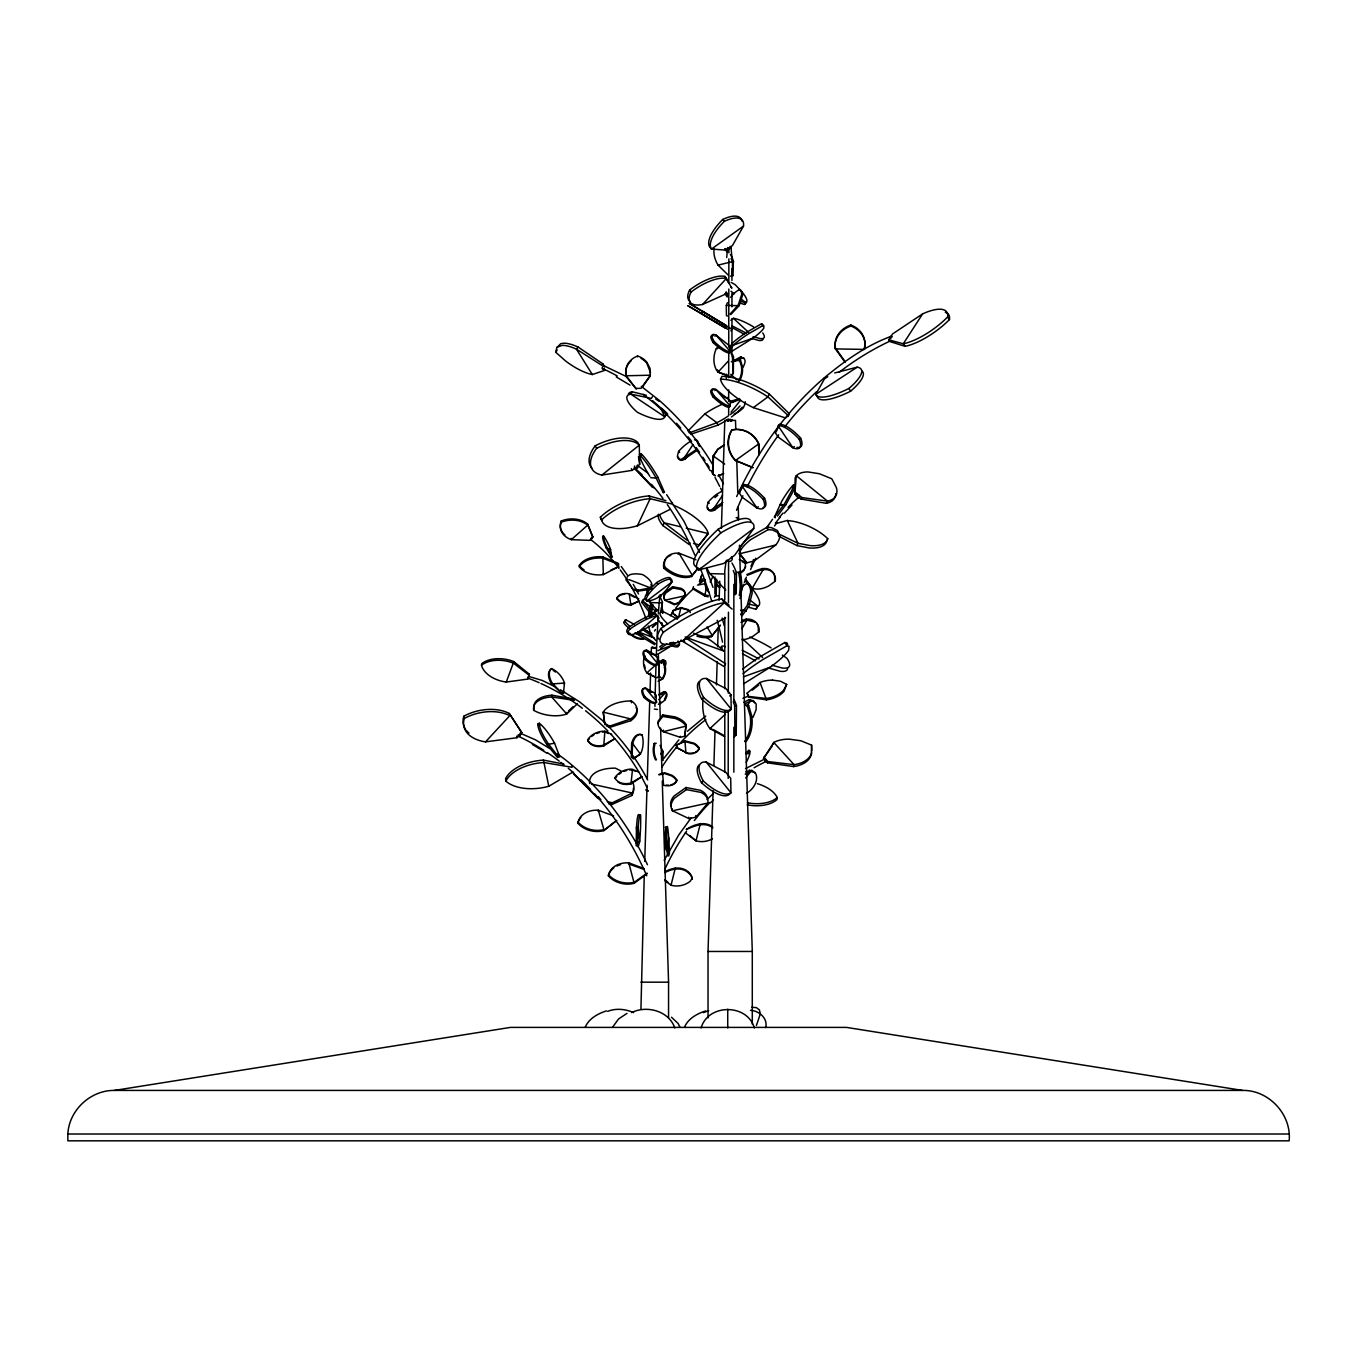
<?xml version="1.0" encoding="UTF-8"?>
<svg xmlns="http://www.w3.org/2000/svg" width="1357" height="1357" viewBox="0 0 1357 1357"><rect width="100%" height="100%" fill="white"/><g stroke="black" fill="none" stroke-linecap="round" stroke-linejoin="round"><path stroke-width="1.5" d="M728.183 778.392L728.285 711.017M728.658 401.35L728.675 389.9M728.692 377.721L728.726 353.108M728.726 347.239L728.811 289.041M728.879 252.877L728.879 248.874L727.64 247.534M728.302 693.122L728.455 612.194M728.472 602.576L728.573 561.306L727.267 560.611M728.828 281.747L728.862 258.882M714.969 576.962L714.918 593.891L716.174 593.925L716.615 579.117M656.89 677.889L659.197 675.82L659.298 662.504A15.3 11.653 -87.6 0 0 658.23 659.892M730.473 376.534L733.323 373.463L733.475 356.908A19.575 14.045 -76.1 0 0 730.388 351.344M733.764 737.343L736.223 735.07L736.478 705.708A33.738 24.85 -87.7 0 0 734.222 699.958M665.88 827.176L665.269 833.775A18.472 1.628 88.1 0 0 665.982 847.243L667.932 855.894L668.153 853.485M669.12 853.468C670.324 859.218 667.22 807.958 666.677 833.741A18.472 1.628 88.1 0 0 667.39 847.226L668.899 855.877M731.101 258.509A19.575 11.908 58.4 0 1 732.407 261.986L732.593 275.963L733.475 261.341A19.575 11.908 58.4 0 0 730.388 254.488M731.983 563.036A33.738 17.471 52.2 0 1 736.478 572.841L736.223 593.721L734.951 594.705L734.663 574.248A33.738 17.471 52.2 0 0 733.238 570.551M797.662 496.306L794.88 494.033L795.151 477.885L796.305 475.713A34.349 17.064 29.7 0 1 808.043 471.948L819.458 473.763L831.773 478.784L836.37 487.536A34.349 17.064 29.7 0 1 827.482 501.14M654.939 706.42L655.007 702.79M618.605 567.582L618.487 563.443L602.796 556.896A21.254 13.757 -0.1 0 0 579.32 565.462L579.32 566.751A21.254 13.757 -0.1 0 0 603.339 574.588L618.605 566.683L610.972 569.991M631.616 743.585L631.276 756.901L633.532 758.987L640.385 754.017A15.3 8.142 -88.1 0 0 642.031 734.765L640.996 734.731A15.3 8.142 -88.1 0 0 631.616 743.585L632.65 743.619A15.3 8.142 -88.1 0 1 642.031 734.765M660.774 612.126L662.42 602.237A15.3 8.312 51.3 0 0 660.096 597.165L658.823 596.147M603.882 368.714L604.9 370.308L592.331 374.549A34.349 12.196 36.3 0 1 565.564 360.962L555.675 352.192L556.947 347.188L562.375 345.373A34.349 12.196 36.3 0 1 576.437 349.139L601.745 365.287L602.813 363.795L577.98 346.985A34.349 12.196 36.3 0 0 563.935 343.202L560.729 343.677L557.303 347.155M640.928 1009.387L644.236 876.3M644.711 861.491L647.085 785.245M647.289 778.901L649.749 700.551M650.02 692.087L650.614 673.021M651.207 653.972L651.411 647.611L656.025 647.611L654.871 647.815M713.222 335.637A19.575 4.682 44.1 0 0 713.324 342.778A19.575 4.682 44.1 0 0 729.371 352.837L730.27 346.391L716.055 335.111L715.003 336.214M708.032 1017.886L708.032 951.461L713.103 790.656M713.901 765.28L714.986 731.423M716.445 684.878L717.191 661.605M717.649 646.797L718.192 629.869M719.125 600.235L719.719 581.203M721.398 528.297L724.808 420.399L735.494 420.399L735.765 428.863M715.071 475.713L712.544 473.881L713.171 455.918L717.632 449.303L724.146 444.926M794.88 494.033L796.305 475.713L827.482 501.123L826.311 503.294L801.054 499.054L799.069 497.459M715.309 475.73L712.781 473.898L713.511 455.952L717.972 449.337L724.485 444.96M746.231 762.43A18.133 4.105 -58.1 0 0 750.031 752.541L748.928 750.285L748.86 751.778A18.133 4.105 -58.1 0 1 748.419 753.746M631.989 756.935L632.65 743.619L640.385 754.017L634.448 757.715M662.42 602.237L661.385 612.143M563.443 693.19L564.495 683.046A15.3 8.753 50.3 0 0 551.57 668.628L550.789 669.272A15.3 8.753 50.3 0 0 551.604 683.979L561.696 693.223M649.664 611.345L649.884 607.444A12.332 1.221 -80.3 0 1 650.8 603.95M662.131 612.804L662.233 610.938A12.518 6.819 -52.2 0 0 661.351 607.987M662.793 613.364L662.894 611.481A12.518 6.819 -52.2 0 0 662.012 608.53M662.64 716.428L662.725 714.918L675.226 716.937A22.374 12.128 4.8 0 1 686.133 724.604L684.793 736.223L680.298 737.326L663.319 731.677A22.374 12.128 4.8 0 1 658.077 722.619L662.64 716.428L675.124 718.447A22.374 12.128 4.8 0 1 686.031 726.114L663.319 731.677L663.42 730.168M680.298 737.326L680.366 736.291M684.793 736.223L684.861 735.29M650.224 376.076L650.291 375.21L626.255 375.77L636.314 389.018L626.188 376.652L625.747 372.378A20.728 17.76 3.2 0 1 634.126 357.654L637.553 355.958A19.88 17.03 3.2 0 1 646.797 362.183L650.037 368.409L650.224 376.076L642.217 387.305M637.485 356.823L637.553 355.958M786.687 684.386L784.041 691.273A21.644 13.926 -9.9 0 1 766.468 699.839L748.606 697.176L747.554 694.648L748.385 696.378L766.213 698.465A21.644 13.926 -9.9 0 0 783.786 689.916L786.687 684.386L780.428 681.231L772.489 680.094M666.999 841.849L666.27 849.957L667.678 849.923L668.78 837.761M726.69 257.525L727.454 249.535M765.704 1027.571C768.079 1018.378 759.089 1010.711 750.489 1010.303M684.861 735.189L686.133 724.604M67.85 1134.011C69.02 1110.179 90.698 1089.993 114.548 1090.417L1242.452 1090.417C1268.812 1089.79 1291.779 1114.606 1289.15 1140.83L67.85 1140.83L67.85 1134.011L1289.15 1134.011M745.349 567.667L745.485 562.12L739.192 559.576M693.495 586.682L693.037 588.972L704.792 596.028A17.556 9.821 9.1 0 0 708.15 596.809M704.792 596.028L706.471 587.14M726.148 560.729L724.791 570.602L724.791 599.947M757.342 783.668A30.872 17.268 9.1 0 1 777.239 797.509L776.967 799.561A30.125 16.844 9.1 0 1 753.101 805.651L747.181 804.938M730.151 246.346L730.948 247.89L728.879 248.874M648.392 616.18L649.884 607.444L650.851 607.614L650.308 617.367A12.332 1.221 -80.3 0 0 652.904 604.679M533.657 710.322L533.963 708.591A26.377 14.486 9.9 0 1 551.96 695.208L574.588 699.16L574.384 700.365L551.654 696.938A26.377 14.486 9.9 0 0 533.657 710.322A26.377 14.486 9.9 0 0 566.734 714.019L577.37 703.74M551.96 695.208L551.654 696.938L566.734 714.019L567.039 712.289M481.498 665.218L481.786 663.607A26.377 16.759 10.2 0 1 513.828 661.605L529.383 674.242L529.196 675.345L513.54 663.2A26.377 16.759 10.2 0 0 481.498 665.218A26.377 16.759 10.2 0 0 506.28 682.045L527.754 679.077L529.383 674.242M513.828 661.605L506.28 682.045M527.754 679.077L528.144 677.262M603.695 830.654L616.604 820.493L603.695 830.654A21.254 16.165 10.6 0 1 577.895 823.241L578.099 822.155A21.254 16.165 10.6 0 1 598.301 810.197L613.585 815.93M598.098 811.282L598.301 810.197L603.899 829.568A21.254 16.165 10.6 0 1 578.099 822.155M646.933 873.874L634.177 883.288A21.254 16.165 10.6 0 1 608.377 875.876L608.581 874.79A21.254 16.165 10.6 0 1 628.766 862.848L644.066 868.582M628.562 863.934L628.766 862.848L634.177 883.288M649.121 616.299L650.851 607.614A12.332 1.221 -80.3 0 1 651.767 604.102M745.485 562.12L745.264 563.223L742.228 561.764M763.533 758.461L773.761 742.432A30.058 19.032 13.1 0 1 789.011 739.141L800.715 740.718L811.588 745.112L811.316 754.679A30.058 19.032 13.1 0 1 793.675 766.569L767.57 762.855L763.533 758.461L772.286 745.909M767.57 762.855L767.841 761.548L763.821 757.138M773.371 744.331L773.761 742.432L794.066 764.67L793.675 766.569M811.588 745.112L811.825 750.913M608.564 803.768L611.956 804.514L612.329 802.801L632.345 793.031A36.639 18.472 12.5 0 0 632.532 782.175M611.956 804.514L631.785 795.507L632.345 793.031L591.703 784.075M654.074 743.534L653.26 748.233A13.282 7.056 87.8 0 0 655.584 759.869L656.449 759.852L655.533 757.901A13.299 7.073 87.8 0 1 654.125 748.216L654.939 743.517L654.074 743.534L656.245 743.246M739.972 598.556L740.769 595.469A21.101 7.345 88 0 0 741.465 580.067L740.26 572.62L738.87 572.179M680.993 607.597L678.466 617.672L672.292 612.974L672.733 610.718L680.993 607.597L688.101 609.598A10.602 8.125 -10.4 0 1 689.339 610.752M638.129 846.989L639.605 841.815A21.254 1.866 -88.4 0 0 640.606 815.082A21.254 1.866 -88.4 0 0 638.163 827.363L637.349 845.852L636.179 845.835L636.467 827.312A21.254 1.866 -88.4 0 1 638.91 815.031M616.977 598.03A12.332 8.413 17.6 0 0 631.124 604.357L639.164 600.981L630.903 605.052A12.332 8.413 17.6 0 1 616.757 598.708L616.977 598.03A12.332 8.413 17.6 0 1 629.546 593.891L638.842 598.912M629.326 594.57L630.903 605.052M651.428 633.617L644.134 629.122M651.733 635.687L651.564 633.142M689.797 441.754L687.066 443.569A20.881 7.039 -47.9 0 0 678.585 451.423L677.414 456.054A19.778 6.666 -47.9 0 0 681.604 459.158L696.48 449.506L697.244 450.236L682.724 460.21A19.778 6.666 -47.9 0 1 679.586 459.819M721.907 491.166L716.649 494.27A20.881 7.039 -47.9 0 0 708.167 502.124L707.014 506.755A19.778 6.666 -47.9 0 0 711.204 509.859L722.891 502.446M676.278 745.163L684.912 740.837L694.309 743.314A13.163 9.686 21.3 0 1 699.33 748.267L698.143 750.506A12.467 9.177 21.3 0 1 688.406 753.797L676.532 747.52L676.278 745.163L684.674 741.499L694.072 743.975A13.163 9.686 21.3 0 1 699.092 748.928M662.538 772.778L663.607 785.296L666.033 785.737A12.467 9.177 21.3 0 0 675.769 782.446L676.956 780.207A13.163 9.686 21.3 0 0 671.919 775.271L664.913 772.845L659.146 774.321M676.532 747.52L684.64 751.744M684.912 740.837L685.98 753.339L688.644 753.135A12.467 9.177 21.3 0 0 693.257 752.898M647.951 589.667L637.926 591.177L633.227 589.379L626.323 580.253L626.866 578.794M637.926 591.177L638.282 590.176L650.495 587.903A21.254 8.6 20.3 0 0 642.743 574.622A21.254 8.6 20.3 0 0 627.188 577.132M699.398 581.542L701.84 574.893L699.873 581.848M758.224 506.704L756.884 507.959L742.126 497.205L739.175 492.812L743.331 484.585A24.29 8.227 47.3 0 1 764.568 498.24A24.29 8.227 47.3 0 1 763.024 507.62M794.269 446.555L792.929 447.793L778.189 437.039L775.237 432.662L779.393 424.436A24.29 8.227 47.3 0 1 800.63 438.09A24.29 8.227 47.3 0 1 796.915 447.352M767.875 527.161L768.537 525.549M778.986 536.32L797 545.599L797.95 543.258L787.281 520.477L776.034 523.514M775.373 517.763L774.423 517.153L781.802 501.123A20.728 3.121 -58.6 0 1 792.03 486.4L793.641 484.686L794.998 485.569A19.88 2.985 -58.6 0 1 792.912 491.794L785.788 504.821L777.459 516.05M740.905 490.114L743.331 484.585M776.153 431.797L779.393 424.436M701.111 1027.944C708.015 1003.468 747.453 1003.468 754.339 1027.944M689.984 542.783L689.169 544.53L662.945 525.634L664.235 522.801A41.88 15.69 24.6 0 1 659.739 514.761M686.218 528.178L708.218 533.555L697.888 546.667L708.218 533.555A41.88 15.69 24.6 0 0 673.343 505.109M650.817 613.992L652.921 613.992M750.54 569.567L755.781 558.151M756.409 1025.502L760.361 1013.764L759.36 1009.862L756.409 1007.64L751.71 1007.25M637.4 525.804L650.139 498.697L648.968 495.933A41.88 18.744 -22.9 0 0 600.371 517.187L601.541 519.952A41.88 18.744 -22.9 0 0 637.4 525.804L669.832 509.486M752.999 717.429L756.12 709.694L756.171 703.995L753.135 701.213L750.591 701.043L745.01 703.74M585.274 1027.062C588.938 1018.513 597.962 1013.577 606.443 1010.914M612.719 1027.062L618.487 1019.022L627.002 1013.357M684.556 1027.062C688.22 1018.513 697.244 1013.577 705.725 1010.914M736.647 496.577C757.223 451.644 786.466 410.442 823.97 378.077M720.533 379.197L721.975 376.364A41.88 13.757 26.8 0 1 769.351 394.056L789.401 413.834L788.417 415.785L785.516 417.922L753.322 407.626A41.88 13.757 26.8 0 1 720.533 379.197A41.88 13.757 26.8 0 1 767.926 396.889L788.417 415.785M769.351 394.056L767.926 396.889L753.322 407.626M710.152 581.899L713.053 576.403M714.461 597.199L716.174 593.925M664.167 860.338L678.822 834.843L691.154 817.864M730.795 314.536L739.124 305.681L742.567 295.181A16.013 8.295 -53 0 0 740.515 290.161L739.633 289.465L737.309 290.839A16.674 8.651 -53 0 0 730.677 297.285M801.054 499.054L801.851 497.561L827.482 501.123M742.042 615.79L748.776 606.596L752.168 593.246A27.598 14.316 -53 0 0 748.623 584.579L747.113 583.374L743.093 585.732M528.535 676.346L542.359 680.485L553.368 685.879M722.789 219.427L724.401 221.327A33.738 13.146 -40.7 0 1 743.5 226.076L732.424 245.583L726.08 250.129L711.475 249.06L709.864 247.178A33.738 13.146 -40.7 0 1 722.789 219.427A33.738 13.146 -40.7 0 1 741.855 220.987M730.405 346.357L732.22 343.236A28.616 4.783 -31.9 0 1 747.741 331.651L761.565 323.746L763.16 324.9M741.94 628.664L746.927 620.115L755.425 622.252M646.254 395.277L632.057 391.732L630.666 394.073L628.308 394.904A35.282 10.228 31.2 0 0 637.366 412.274A34.434 9.991 31.2 0 0 661.232 419.211L663.607 418.414L666.253 414.513L664.472 411.205M652.344 396.804L651.377 398.415L630.666 394.073L664.862 416.853L660.672 408.152M738.242 381.215L739.718 378.739A16.996 12.518 87.2 0 0 741.448 366.322L739.633 360.317L737.309 359.978M739.124 381.181L740.6 378.705A16.996 12.518 87.2 0 0 742.33 366.305L740.515 360.3L732.729 361.166M726.351 325.629L702.553 311.177L701.162 313.484L724.96 327.953L726.351 325.629L689.119 303.306L727.047 326.528L726.182 327.953L687.728 305.63L727.929 329.378M676.956 780.207L676.007 781.802A12.467 9.177 21.3 0 1 670.884 784.838M699.33 748.267L698.38 749.844A12.467 9.177 21.3 0 1 695.293 752.219M730.897 330.82L731.864 329.225L727.148 326.358M725.401 664.048L723.926 666.491L680.773 640.233L684.691 641.657M634.414 624.525A26.377 3.647 31.7 0 0 625.95 619.878L624.848 621.642A26.377 3.647 31.7 0 0 628.393 627.731M654.549 631.039L655.465 629.546M888.767 339.844L892.601 333.924L922.641 313.857A41.88 14.486 -35.9 0 1 947.593 317.046L949.442 319.59A41.88 14.486 -35.9 0 1 905.119 346.323L890.039 341.608L888.767 339.844L903.287 343.779L905.119 346.323M922.641 313.857L903.287 343.779A41.88 14.486 -35.9 0 0 947.593 317.046M692.901 444.757L683.809 458.445L684.912 459.48L687.185 456.071M722.484 495.458L713.392 509.146L714.511 510.181L722.195 504.397M716.784 506.772L714.511 510.181L712.306 510.911A19.778 6.666 -47.9 0 1 708.117 507.806M697.498 568.854L691.442 576.538A24.29 15.436 34.2 0 1 663.743 568.074L664.591 566.819A24.29 15.436 34.2 0 1 678.958 553.164L695.988 559.813M678.127 554.402L678.958 553.164L692.274 575.3L691.442 576.538M696.989 636.179A24.29 15.436 34.2 0 0 711.339 636.687L720.414 625.085M730.422 349.495L733.374 345.153A28.616 4.783 -31.9 0 1 748.894 333.585L762.719 325.663L763.974 325.951L763.737 328.258A28.616 4.783 -31.9 0 1 753.152 338.046L732.373 350.988M766.349 528.246L772.557 519.239M774.491 525.99L776.866 522.547M650.291 375.21L641.115 388.306L636.348 388.407M555.675 352.192L557.235 350.038M577.98 346.985L576.437 349.139L592.331 374.549M753.763 528.45L698.567 569.991A58.164 14.486 -38.3 0 1 720.855 532.877A58.164 14.486 -38.3 0 1 753.763 528.45L734.663 555.217L723.739 563.443L698.567 569.991L695.768 566.463A58.164 14.486 -38.3 0 1 718.057 529.332A58.164 14.486 -38.3 0 1 750.93 521.393M660.689 754.017L662.793 751.1L660.079 745.349M663.777 758.461L678.907 739.836M740.532 303.306L744.586 304.443L745.926 302.696A27.666 6.802 38.9 0 0 741.906 291.755L735.189 284.699L731.135 282.375M748.029 607.071L755.628 609.208L757.952 606.206A47.699 11.738 38.9 0 0 751.015 587.327L745.705 581.373M649.867 612.889L642.115 602.729L643.184 601.355A21.644 4.817 39.4 0 1 644.745 598.98L646.509 599.285M739.277 360.741L741.668 357.722L744.23 358.384L745.112 360.894A16.827 6.31 -47.1 0 1 743.059 367.221M731.05 412.189L740.6 400.078M746.74 705.945L750.591 701.043L749.081 699.601L743.653 702.434M745.672 778.002L750.811 771.471L755.238 772.625C759.462 780.088 753.271 789.587 746.503 793.302M711.339 636.687L719.838 625.933M698.16 567.888L692.274 575.3A24.29 15.436 34.2 0 1 664.591 566.819M669.374 601.456L674.208 603.933L678.279 603.051L683.945 595.944M661.351 663.352L663.709 660.384L665.541 660.91L666.05 662.878A13.163 4.597 -47.7 0 1 664.235 667.814M661.622 694.631L663.98 691.663L666.508 692.85L667.016 694.818A13.163 4.597 -47.7 0 1 665.201 699.754L663.403 701.348A12.467 4.359 -47.7 0 1 658.399 704.385M658.773 699.737L665.744 692.409M775.356 523.225L780.292 517.034M700.466 581.899L703.028 578.76M664.998 416.056L666.253 414.513M678.466 603.882L685.336 595.723L685.064 594.519A18.031 9.278 -12.4 0 0 681.061 588.344L672.648 586.716L665.659 591.703A18.031 9.278 -12.4 0 0 664.54 598.997L664.811 600.218L674.395 604.764L678.279 603.051M696.022 817.118L707.879 803.056A31.075 15.996 -12.4 0 0 700.975 792.42L686.472 789.604L674.412 798.204A31.075 15.996 -12.4 0 0 672.478 810.774L689.017 818.644L696.022 817.118L695.7 815.659M730.151 314.027L738.242 304.986L741.685 294.486A16.013 8.295 -53 0 0 739.633 289.465M740.634 614.67L747.249 605.392L750.658 592.025A27.598 14.316 -53 0 0 747.113 583.374M655.991 623.27L652.259 627.392L656.551 623.728M739.989 405.93L737.818 408.338A35.519 11.653 -27.6 0 1 730.303 414.564M742.262 407.134L738.988 410.73A35.519 11.653 -27.6 0 1 731.474 416.955M689.644 289.991L691.035 292.06A33.738 13.248 -34 0 0 702.553 304.494L726.351 278.473L724.96 276.421A33.738 13.248 -34 0 0 689.644 289.991A33.738 13.248 -34 0 0 690.221 301.491M521.733 732.543L516.932 737.733L485.535 741.855A36.639 23.001 -12.4 0 1 464.281 718.481L463.789 716.242A36.639 23.001 -12.4 0 1 509.282 713.46L521.733 732.543L509.282 713.46M728.098 361.284L718.057 372.123L727.793 375.635M485.535 741.855L509.774 715.682A36.639 23.001 -12.4 0 0 464.281 718.481M784.312 513.234L791.996 505.025M793.387 487.265L794.998 485.569M713.324 342.778L714.376 341.693A19.575 4.682 44.1 0 1 716.055 335.111L730.422 351.751L729.371 352.837M714.851 390.545L715.902 389.459L730.117 400.722L730.27 406.082L729.218 407.185A19.575 4.682 44.1 0 1 713.171 397.126A19.575 4.682 44.1 0 1 713.07 389.985M713.171 397.126L714.223 396.023A19.575 4.682 44.1 0 1 715.902 389.459L730.27 406.082A19.575 4.682 44.1 0 1 714.223 396.023M727.267 397.431L726.538 398.178L723.196 396.007M688.152 430.831L704.843 413.868A35.519 11.653 -27.6 0 1 722.67 404.081M664.693 871.906C671.732 867.937 680.773 865.936 687.643 871.33A18.286 14.028 -10.4 0 1 692.24 878.183L690.17 881.304A17.319 13.282 -10.4 0 1 674.276 885.884L671.02 885.239L664.93 880.608M707.048 799.51L713.07 793.726M710.508 802.75L713.477 799.901M654.702 655.261L645.83 650.936L646.661 650.156L655.21 654.803L657.466 657.551L657.178 664.862A15.3 5.224 47.2 0 1 645.186 659.536A15.3 5.224 47.2 0 1 645.83 650.936M701.739 699.177L703.571 697.447A33.738 12.417 46.6 0 1 706.454 678.483L726.046 688.711L730.965 694.801L731.219 709.202L729.404 710.932A33.738 12.417 46.6 0 1 701.739 699.177A33.738 12.417 46.6 0 1 699.313 681.451M729.693 695.988L730.965 694.801M701.484 782.718L703.299 781.004A33.738 12.417 46.6 0 1 706.2 762.04L725.791 772.269L730.694 778.358L730.965 792.759L729.133 794.49A33.738 12.417 46.6 0 1 701.484 782.718A33.738 12.417 46.6 0 1 699.042 765.009M748.385 696.378L747.215 693.054L760.039 682.469A21.644 13.926 -9.9 0 1 772.489 680.094M645.186 659.536L646.017 658.756A15.3 5.224 47.2 0 1 646.661 650.156L658.026 664.082A15.3 5.224 47.2 0 1 646.017 658.756M644.643 688.83L645.491 688.05L654.04 692.698L656.279 695.462L656.008 702.773A15.3 5.224 47.2 0 1 643.998 697.43A15.3 5.224 47.2 0 1 643.354 688.898M643.998 697.43L644.846 696.65A15.3 5.224 47.2 0 1 645.491 688.05L656.856 701.993A15.3 5.224 47.2 0 1 644.846 696.65M725.367 714.24L709.881 728.573L724.553 736.58M592.805 536.66L589.65 540.34L571.297 539.662A21.254 15.164 -4.6 0 1 561.34 522.191L561.255 521.003A21.254 15.164 -4.6 0 1 587.53 524.006L592.805 536.66L590.736 539.56A178.208 141.315 -89.9 0 1 619.046 568.295M739.175 492.812L740.108 491.963M799.29 439.329A24.29 8.227 47.3 0 0 778.036 425.674L792.929 447.793A24.29 8.227 47.3 0 0 799.29 439.329L800.63 438.09M763.228 499.478A24.29 8.227 47.3 0 0 741.991 485.823L756.884 507.959A24.29 8.227 47.3 0 0 763.228 499.478L764.568 498.24M568.549 710.898L573.061 706.709M660.91 628.512L663.302 632.345A58.164 13.96 -32 0 0 683.165 640.47L724.214 602.813L721.822 598.98A58.164 13.96 -32 0 0 660.91 628.512A58.164 13.96 -32 0 0 658.823 639.113M654.142 666.372L646.899 672.868L654.769 677.024M687.371 731.287L705.725 716.089M628.647 627.477L629.75 629.224A26.377 5.801 -32.4 0 0 637.536 632.905L656.856 615.824L655.753 614.093A26.377 5.801 -32.4 0 0 628.647 627.477A26.377 5.801 -32.4 0 0 628.342 632.871M551.604 683.979L564.495 683.046L563.715 683.691M561.052 693.257L563.986 692.748M775.254 581.203L774.542 580.168A20.881 13.434 -34.5 0 0 772.913 572.315C765.806 563.884 754.696 571.704 746.859 574.52L747.351 575.249C755.306 572.688 766.501 564.953 773.609 573.366A20.881 13.434 -34.5 0 1 775.254 581.203L768.876 585.851A19.778 12.722 -34.5 0 1 755.137 588.938L752.27 588.226L745.18 578.964M742.313 620.607C747.215 617.639 754.221 619.165 757.291 624.067A20.881 13.434 -34.5 0 1 758.919 631.904L752.558 636.552A19.778 12.722 -34.5 0 1 742.042 639.758M730.914 320.32L733.374 318.284A28.378 6.717 32.6 0 1 753.576 326.901M595.214 445.791L596.622 448.336A41.88 20.728 -29 0 0 601.897 475.069L632.294 470.336L639.69 464.416L639.283 445.147L637.875 442.603A41.88 20.728 -29 0 0 595.214 445.791A41.88 20.728 -29 0 0 592.127 468.419M662.725 714.918L658.179 721.11A22.374 12.128 4.8 0 0 658.281 723.468M601.897 475.069L639.283 445.147A41.88 20.728 -29 0 0 596.622 448.336M824.276 377.823C844.512 361.115 866.207 345.441 891.057 336.383M646.95 595.078A15.3 8.312 51.3 0 1 649.036 588.175L649.833 587.53A15.3 8.312 51.3 0 1 652.089 588.768M650.648 601.948L649.85 602.593L657.738 610.735M764.822 758.987L764.72 760.717L766.162 761.718L766.264 759.988L764.822 758.987L745.485 768.588M752.236 690.187L758.682 685.098M734.663 574.248L736.478 572.841M754.034 561.069L775.763 545.005A35.519 13.706 -24.8 0 0 778.341 532.843L772.54 529.993L768.147 529.637L750.947 539.458A35.519 13.706 -24.8 0 0 739.277 553.826L746.808 562.816L754.034 561.069L753.372 559.576M737.445 518.578L738.344 517.475L736.139 517.679M743.5 226.076L711.475 249.06A33.738 13.146 -40.7 0 1 724.401 221.327M647.085 873.128L634.381 882.203A21.254 16.165 10.6 0 1 608.581 874.79M591.194 538.101L592.076 538.492L590.736 539.56M827.77 376.703L824.496 378.84L815.778 394.31L817.44 397.058A41.88 11.772 -30.9 0 0 850.602 391.206A41.88 11.772 -30.9 0 0 861.644 370.851M857.149 367.187L815.778 394.31A41.88 11.772 -30.9 0 0 848.939 388.441A41.88 11.772 -30.9 0 0 857.149 367.187L834.725 372.954M537.864 724.112L539.255 723.23A21.254 4.699 57.5 0 1 554.572 743.246L559.729 756.731L557.506 757.427L546.837 744.535A21.254 4.699 57.5 0 1 537.864 724.112A21.254 4.699 57.5 0 1 539.781 725.741M546.837 744.535L554.572 743.246M639.52 454.782L641.149 453.764A24.29 3.715 57.9 0 1 657.806 477.104L664.421 492.15L663.285 492.845L656.177 478.122A24.29 3.715 57.9 0 0 639.52 454.782A24.29 3.715 57.9 0 0 649.833 476.341M657.806 477.104L656.177 478.122L650.698 477.664M743.534 683.86L770.403 667.135A49.327 8.261 -31.9 0 0 788.654 650.24L789.062 646.288L786.907 645.796L763.058 659.451A49.327 8.261 -31.9 0 0 743.11 673.598M658.009 654.108L672.699 644.999A22.374 3.291 -32.2 0 0 675.684 642.743M733.475 261.341L718.057 265.141A19.575 11.908 58.4 0 1 714.189 248.568M603.729 745.977L614.84 738.666L603.441 745.197A15.3 11.195 -20.6 0 1 587.615 739.87L587.903 740.651A15.3 11.195 -20.6 0 0 603.729 745.977L604.883 731.253L611.719 734.358M617.995 782.005A15.3 11.195 -20.6 0 0 631.005 783.871L642.115 776.56L630.7 783.091A15.3 11.195 -20.6 0 1 614.874 777.765L615.179 778.545A15.3 11.195 -20.6 0 1 616.757 776.391M563.732 764.042L543.478 760.124A36.639 20.304 -8.5 0 0 505.55 778.714L505.907 781.14A36.639 20.304 -8.5 0 0 548.771 786.263L573.044 771.98M654.345 709.066L657.5 709.457M659.095 680.485L662.81 678.737A13.282 10.11 87.1 0 0 665.422 667.101L663.963 662.403L659.536 662.369M659.451 661.673L662.996 659.723L665.269 661.063M658.094 681.316L662.81 678.737M658.654 694.58L663.98 691.663L664.676 692.324L659.18 695.089M637.536 632.905L656.466 622.626M683.165 640.47L725.571 617.825M672.936 587.937L665.931 592.924A18.031 9.278 -12.4 0 0 664.811 600.218L685.336 595.723A18.031 9.278 -12.4 0 0 681.35 589.566L672.936 587.937L672.648 586.716M707.319 797.831A31.075 15.996 -12.4 0 0 700.5 790.317L685.997 787.518L673.937 796.118A31.075 15.996 -12.4 0 0 670.799 805.804M731.338 361.827L740.786 356.874L744.009 358.587M739.328 398.534L731.457 402.673L740.159 399.348M787.671 644.473L787.077 642.964L784.923 642.472L761.073 656.126A49.327 8.261 -31.9 0 0 742.703 669.035M745.672 771.912L751.846 770.165L754.865 772.964M658.213 663.132L663.709 660.384L662.996 659.723M733.56 361.624L741.668 357.722L740.786 356.874M745.23 774.168L750.811 771.471L749.301 770.013M778.392 535.727A35.519 13.706 -24.8 0 0 777.256 530.451L771.455 527.602L767.061 527.245L749.861 537.067A35.519 13.706 -24.8 0 0 739.446 548.126M602.695 536.405L603.577 535.998A12.332 2.052 65 0 1 610.548 549.381L611.77 557.015L606.121 547.821A12.332 2.052 65 0 1 602.695 536.405A12.332 2.052 65 0 1 603.628 537.728M606.121 547.821L610.548 549.381L609.666 549.789M611.074 556.624L612.38 556.726M702.553 304.494L727.148 293.366L726.182 291.942M658.942 774.898L664.676 773.507L671.681 775.933A13.163 9.686 21.3 0 1 676.719 780.869M718.107 475.866L723.434 473.593M718.345 475.9L723.705 473.627M733.611 361.132L735.85 360.233M658.382 663.064L660.197 662.352M658.026 650.563L672.699 644.999L671.783 643.506M712.646 826.956C704.656 820.459 693.054 824.869 686.269 829.517C694.496 825.921 704.741 821.409 712.815 827.872M688.067 430.678L690.459 432.425L716.903 422.689A35.519 11.653 -27.6 0 0 728.539 415.802M740.973 622.303L746.927 620.115L746.231 619.08M753.152 338.046L733.374 345.153L732.22 343.236M743.89 676.668L770.403 667.135M664.828 872.602C671.936 868.853 680.96 866.869 687.812 872.246A18.286 14.028 -10.4 0 1 692.409 879.099M607.665 1011.355C615.993 1008.03 625.543 1009.014 633.617 1012.61M631.531 1012.61C646.865 1004.96 668.933 1010.897 674.802 1027.944M703.384 1012.61L708.727 1010.711M632.057 391.732L629.699 392.546A35.282 10.228 31.2 0 0 628.427 394.107M606.783 726.266L610.413 727.165L630.784 720.686L630.649 718.905L603.237 712.137L604.883 724.587L610.311 725.927L630.649 718.905A26.377 14.096 -4.2 0 0 631.31 700.975A26.377 14.096 -4.2 0 0 603.237 712.137L604.713 723.841M688.864 432.323L691.256 434.07L718.057 425.08A35.519 11.653 -27.6 0 0 728.353 419.109M730.694 401.112L738.038 399.229M739.277 553.826L775.763 545.005M730.473 276.133L733.323 275.522M707.879 803.056L672.478 810.791L672.003 808.687M728.014 419.466L726.69 420.093L728.014 420.721M730.626 420.721L731.949 420.093L730.626 419.466M697.498 585.121L705.301 583.646M114.548 1090.417L510.453 1027.402L846.547 1027.402L1242.452 1090.417M752.762 467.656L735.392 460.549A24.29 23.731 82.6 0 1 731.694 429.999L732.102 429.948A24.29 23.731 82.6 0 1 758.953 443.976L759.258 454.561M737.869 429.49A24.29 23.731 82.6 0 1 758.546 444.044L735.392 460.549M774.423 517.153L784.431 503.956L791.555 490.929A19.88 2.985 -58.6 0 0 793.641 484.686M660.113 597.046L661.402 595.842L660.062 594.637M694.513 439.736L697.43 440.669L699.618 446.419M727.657 316.062L726.436 315.621L726.317 305.427A16.674 8.651 -53 0 1 727.403 302.696M726.317 305.427L739.124 305.681M740.6 610.277L744.705 610.124L746.231 611.328M661.419 662.148L663.963 662.403M739.633 360.317L740.515 360.3M748.623 705.487L747.113 705.538L750.234 715.902A29.311 21.593 87.2 0 1 747.249 737.275L744.705 741.567L746.231 741.516L748.776 737.241A29.311 21.593 87.2 0 0 751.744 715.851L748.623 705.487L744.603 704.894M737.36 572.213L740.26 572.62M665.269 827.261L666.677 827.227M708.032 951.461L752.287 951.461L752.287 1024.111M640.928 982.18L668.56 982.18L668.56 1017.75M864.341 349.394L835.403 348.919L835.352 347.901A24.29 20.66 -3.5 0 1 850.856 325.018A24.29 20.66 -3.5 0 1 864.273 348.359L864.341 349.394A24.29 20.66 -3.5 0 0 850.907 326.036L850.856 325.018M661.622 602.881L649.85 602.593A15.3 8.312 51.3 0 1 648.493 600.048M706.827 568.006A33.738 17.471 52.2 0 0 709.881 573.621L724.333 573.994M637.909 841.764L639.605 841.815L638.163 827.363L636.467 827.312L637.078 833.503M704.622 581.475A24.29 8.447 -88.3 0 0 706.302 589.243L708.117 589.294M733.238 701.722A33.738 24.85 -87.7 0 1 734.663 705.64L736.478 705.708M711.713 728.658L709.881 728.573A33.738 24.85 -87.7 0 1 703.028 700.008M736.223 735.07L734.951 735.019L734.663 705.64M659.298 662.504L658.501 662.47A15.3 11.653 -87.6 0 0 657.433 659.858M659.197 675.82L658.281 653.972M749.081 699.601L753.508 700.755L754.645 702.553M663.336 492.048L664.421 492.15M713.171 455.918L724.672 464.06M767.841 761.548L794.066 764.67A30.058 19.032 13.1 0 0 811.707 752.779M747.47 802.886L753.389 803.598A30.125 16.844 9.1 0 0 777.256 797.509M787.281 520.477L793.217 521.292A35.282 15.843 23.6 0 1 827.719 538.661L826.769 541.002A34.434 15.47 23.6 0 1 809.23 547.957L797 545.599M607.258 801.682L612.329 802.801M740.549 301.475L745.926 302.696L740.939 298.862M748.131 603.95L757.952 606.206L749.759 599.896M680.23 526.72L664.235 522.801L686.846 540.12M693.546 543.428L698.77 544.717M728.573 375.838L718.057 372.123A19.575 14.045 -76.1 0 1 716.377 348.427L717.429 348.698M731.101 353.617A19.575 14.045 -76.1 0 1 732.407 356.637L733.475 356.908M733.323 373.463L732.407 356.637M648.968 495.933L665.914 500.648M753.152 336.638L759.937 338.538A27.734 6.564 32.6 0 0 762.736 332.94M751.999 338.521L758.784 340.437A27.734 6.564 32.6 0 0 763.16 338.741M772.014 665.235L782.107 668A47.834 11.331 32.6 0 0 786.924 658.332A49.005 11.602 32.6 0 0 782.344 655.092M768.418 667.966L780.105 671.257A47.834 11.331 32.6 0 0 787.671 668.339M630.496 864.613L643.913 869.362M685.132 637.01L724.214 651.224A58.164 9.194 31.4 0 0 705.894 637.044M638.061 631.768L653.769 637.79L655.821 640.606M640.894 635.059L635.008 632.803L654.634 644.711L655.312 643.608L637.858 632.158M628.834 579.558L650.495 587.903M635.161 588.972L638.282 590.176M618.487 564.342L602.796 558.202A21.254 13.757 -0.1 0 0 579.32 566.751M753.05 467.622L735.799 460.498A24.29 23.731 82.6 0 1 732.102 429.948M604.086 365.881L625.798 376.279M602.321 732.102A15.3 11.195 -20.6 0 1 605.171 732.034L608.564 733.509M629.597 769.996A15.3 11.195 -20.6 0 1 632.447 769.945L635.839 771.404M520.206 733.17L535.337 739.769L549.721 748.504M638.994 772.252L632.158 769.165A15.3 11.195 -20.6 0 0 614.874 777.765M648.137 791.131L645.847 789.774L648.001 790.775M777.934 533.572L797.95 543.258L810.18 545.616A34.434 15.47 23.6 0 0 827.736 538.661M653.107 647.967L652.106 647.102L654.566 647.967M648.171 690.594L651.682 692.358M746.231 333.093L732.373 326.002L731.576 327.308L744.569 334.45M742.109 650.24L759.089 658.908M631.192 595.536L634.94 597.453M643.93 629.767L649.545 632.65M655.058 676.889L646.899 672.868A15.3 11.653 -87.6 0 1 644.422 656.296M742.466 653.718L755.442 660.842M713.494 729.642L724.18 735.63M693.156 588.141L704.945 594.841A17.556 9.821 9.1 0 0 708.303 595.621M560.526 689.831L579.575 701.84L601.88 720.007C620.302 737.309 636.009 757.545 647.679 779.953M616.265 376.941L630.004 385.117M532.368 744.45L547.244 753.389M785.788 504.821L779.885 504.516L781.225 505.381M686.71 638.587L725.571 663.777M655.719 399.06L659.112 401.316M671.494 1017.241L678.178 1023.551L679.874 1027.062M641.25 386.355L659.315 400.417M557.456 754.017L563.935 758.648C599.913 786.5 628.155 823.648 647.459 864.697M704.843 413.868L716.903 422.689L718.057 425.08M689.797 835.505L696.022 840.882L699.279 841.51A17.319 13.282 -10.4 0 0 712.476 838.796M664.777 879.862L667.814 882.101M637.315 465.315L647.645 472.948M685.37 832.774L696.022 840.882L700.399 823.512M730.965 291.195L734.29 293.757M655.923 611.21L643.184 601.355L652.649 613.534M732.118 609.106L724.214 602.813A58.164 13.96 -32 0 0 663.302 632.345M652.581 400.637L666.253 412.85M643.303 394.395L655.821 404.522C677.347 423.435 695.479 445.995 710.101 470.608M795.677 492.523L801.851 497.561M721.822 598.98L729.116 605.222M528.976 675.752L528.026 678.144A221.242 217.561 -89.8 0 1 539.136 682.69M659.4 676.261L662.148 678.771A13.282 10.11 87.1 0 0 664.76 667.118L663.302 662.42M733.374 318.284L748.589 332.397M742.516 638.825L762.668 657.517M659.57 400.637C680.383 419.008 698.278 440.618 712.578 464.399M730.795 374.227L736.749 379.824M665.201 699.754L664.506 699.092A13.163 4.597 -47.7 0 0 666.321 694.156L665.812 692.189M678.585 451.423L679.687 452.475M708.167 502.124L709.287 503.176M574.062 773.931L598.556 798.645M573.366 773.626L597.894 798.374M718.057 265.141L728.285 275.149M661.622 609.53L662.352 612.499M659.146 618.113L656.856 615.824A26.377 5.801 -32.4 0 0 629.75 629.224M561.577 692.816L552.384 683.334A15.3 8.753 50.3 0 1 551.57 668.628M709.881 573.621L725.741 590.074M655.753 614.093L658.264 616.74M654.362 488.249L635.263 468.81A351.158 159.702 -90 0 1 642.098 474.797M652.513 487.417L634.669 468.453M706.302 589.243L709.049 592.398M598.267 796.627L600.88 799.646M724.96 248.84L726.08 250.129M740.803 554.674L746.808 562.816M706.454 678.483L731.219 709.202A33.738 12.417 46.6 0 1 703.571 697.447M706.2 762.04L730.965 792.759A33.738 12.417 46.6 0 1 703.299 781.004M656.771 582.492L658.06 584.104A26.377 5.954 -38.7 0 1 671.834 582.102L670.545 580.491A26.377 5.954 -38.7 0 0 656.771 582.492A26.377 5.954 -38.7 0 0 645.627 599.336L646.916 600.947C658.773 600.456 665.931 591.211 671.834 582.102L646.916 600.947A26.377 5.954 -38.7 0 1 658.06 584.104M718.057 529.332L720.855 532.877M558.473 756.799L548.228 743.653A21.254 4.699 57.5 0 1 539.255 723.23M745.841 579.744L752.27 588.226L763.262 569.414L762.549 568.379M845.106 362.336L835.403 348.919A24.29 20.66 -3.5 0 1 850.907 326.036M621.252 566.531L627.46 575.181M835.352 347.901L845.072 361.607M724.892 293.74L727.182 296.979L728.115 295.775L725.927 292.4M715.885 582.543L719.532 587.717M666.677 494.677L683.809 521.003L699.5 552.401M730.897 286.785L731.864 288.21L726.351 278.473A33.738 13.248 -34 0 0 691.035 292.06M758.919 631.904L758.224 630.869A20.881 13.434 -34.5 0 0 756.578 623.016M602.813 363.795L604.391 366.305M707.048 626.951L712.171 635.449A24.29 15.436 34.2 0 1 693.58 633.193M848.939 388.441L850.602 391.206M761.565 323.746L762.719 325.663M784.923 642.472L786.907 645.796M724.96 276.421L728.93 283.342M639.69 464.416L638.468 456.647M631.31 468.589L632.294 470.336M718.599 474.865L723.468 483.72M633.227 584.307L638.502 593.891M611.668 556.336L607.003 547.397A12.332 2.052 65 0 1 603.577 535.998M647.035 787.535L642.472 778.46A221.242 217.561 -89.8 0 0 610.718 734.069M690.459 432.425L691.256 434.07M767.061 527.245L768.147 529.637M696.311 439.634L698.957 445.775M592.873 537.474L587.53 524.006M671.562 502.226L672.36 504.125L650.139 498.697A41.88 18.744 -22.9 0 0 601.541 519.952M748.606 697.176L748.216 696.158A180.871 177.869 89.8 0 0 742.941 698.346M632.447 769.945L631.005 783.871M605.171 732.034L604.883 731.253A15.3 11.195 -20.6 0 0 587.615 739.87M706.505 569.414L712.985 587.394M610.192 551.604L611.77 557.015M661.215 622.931L662.742 626.374L662.029 622.914M722.145 618.029L724.299 625.882M685.997 787.518L686.472 789.604M688.694 817.202L689.017 818.644M516.593 736.189L516.932 737.733M548.771 786.263L543.478 760.124M738.734 572.654L739.955 580.118A21.101 7.345 88 0 1 739.26 595.502M678.466 617.672L672.292 612.974M675.379 867.869L671.02 885.239L670.85 884.323M672.733 610.718L681.095 608.123L688.203 610.124A10.602 8.125 -10.4 0 1 690.34 612.618M766.468 699.839L760.039 682.469L760.293 683.826M747.215 693.054L747.385 694.004M650.495 372.666L646.746 363.048A19.88 17.03 3.2 0 0 641.03 358.367M626.188 376.652L625.679 373.243A20.728 17.76 3.2 0 1 631.107 360.775M571.823 765.619L572.077 767.282L543.835 762.532A36.639 20.304 -8.5 0 0 505.907 781.14M730.999 247.534L731.949 257.525M571.212 538.475L571.297 539.662L587.632 525.193A21.254 15.164 -4.6 0 0 561.34 522.191M631.31 700.975L631.446 702.756M610.311 725.927L610.413 727.165M662.148 754.899L662.793 751.1L663.115 760.531M758.546 444.044L758.919 454.612M736.766 460.6L737.767 492.337M738.242 507.145L738.632 519.85M739.446 545.226L740.651 583.323M740.786 587.547L752.287 951.461M658.807 670.901L660.265 717.497M660.605 728.081L662.063 774.66M662.267 781.021L668.56 982.18M730.27 346.391L730.422 351.751A19.575 4.682 44.1 0 1 714.376 341.693M726.351 374.159L726.385 378.281M603.339 573.299L603.339 574.588L602.796 556.896M733.849 584.358L733.849 702.485M733.849 727.335L733.849 772.201M731.949 268.516L731.949 280.441M731.949 293.231L731.949 306.869M731.949 318.624L731.949 352.091M728.658 407.253L728.658 415.242M727.725 1009.235L727.725 1027.944M724.791 617.265L724.791 688.762M724.791 710.763L724.791 772.201M603.644 368.578A1.73 0.933 -63.7 0 1 602.186 368.375A1.73 0.933 -63.7 0 1 603.373 365.983A1.73 0.933 -63.7 0 1 604.425 367.035M603.119 368.799A286.48 233.947 89.9 0 1 617.282 375.991M661.69 408.338A286.48 233.947 89.9 0 1 667.746 414.139M676.515 423.282A286.48 233.947 89.9 0 1 680.773 428.049M688.101 436.852A286.48 233.947 89.9 0 1 691.646 441.398M696.243 447.606A286.48 233.947 89.9 0 1 699.601 452.373M702.858 457.241A286.48 233.947 89.9 0 1 704.995 460.532M707.099 463.857A286.48 233.947 89.9 0 1 709.151 467.232M711.153 470.625A286.48 233.947 89.9 0 1 713.12 474.068M715.054 477.545A286.48 233.947 89.9 0 1 719.702 486.4M720.601 488.198A286.48 233.947 89.9 0 1 722.365 491.811M518.595 736.376A307.276 243.615 -89.9 0 1 543.767 750.302M547.244 752.575A307.276 243.615 -89.9 0 1 559.22 761.09M560.899 762.38A307.276 243.615 -89.9 0 1 563.867 764.72M568.261 768.299A307.276 243.615 -89.9 0 1 574.028 773.286M581.067 779.8A307.276 243.615 -89.9 0 1 590.6 789.435M594.57 793.743A307.276 243.615 -89.9 0 1 646.746 875.774M520.426 733.323A1.815 1.018 -63 0 1 519.494 736.24A1.815 1.018 -63 0 1 518.289 734.782M662.046 766.942A180.871 177.869 89.8 0 1 677.313 746.35M681.231 741.94A180.871 177.869 89.8 0 1 705.877 719.634M670.545 615.705A145.386 115.277 89.9 0 1 673.496 611.328M675.532 608.479A145.386 115.277 89.9 0 1 692.562 589.583M698.838 584.29A145.386 115.277 89.9 0 1 705.386 579.507M664.625 869.752A251.215 199.174 89.9 0 1 686.574 831.179M694.343 820.578A251.215 199.174 89.9 0 1 709.982 802.479M754.068 767.774A251.215 199.174 89.9 0 1 766.094 761.447M620.302 569.974A178.208 141.315 -89.9 0 1 646.034 618.928M648.392 626.001A178.208 141.315 -89.9 0 1 651.462 636.806M731.372 556.879A2.816 2.612 0 0 1 731.372 560.628A2.935 2.714 0 0 1 728.573 561.306M727.42 560.628A2.816 2.612 0 0 1 726.962 560.068M740.362 593.654A286.48 130.289 90 0 1 743.67 584.358M744.348 582.526A286.48 130.289 90 0 1 746.418 577.149M750.981 566.242A286.48 130.289 90 0 1 753.576 560.509M779.274 517.611A286.48 130.289 90 0 1 783.006 513.048M788.078 507.382A286.48 130.289 90 0 1 798.527 497.544M722.331 647.951A2.697 1.136 13.7 0 1 721.737 646.22A2.697 1.136 13.7 0 1 725.418 646.678M796.322 496.204A1.747 1.442 48.4 0 1 797.848 494.593A1.747 1.442 48.4 0 1 799.426 496.747A1.747 1.442 48.4 0 1 797.356 497.595M540.968 683.521A221.242 217.561 -89.8 0 1 582.357 708.269M585.545 710.746A221.242 217.561 -89.8 0 1 607.936 731.118M651.428 484.347A351.158 159.702 -90 0 1 662.996 498.511M667.339 504.6A351.158 159.702 -90 0 1 694.937 555.284M700.314 568.312A351.158 159.702 -90 0 1 711.696 601.066M717.191 620.234A351.158 159.702 -90 0 1 722.552 642.149M637.332 465.298A2.069 1.713 -48.4 0 1 636.959 468.487A2.069 1.713 -48.4 0 1 634.228 467.487M634.414 466.486A2.069 1.713 -48.4 0 1 634.686 466.011M728.675 421.349A2.171 1.018 0 0 1 728.098 419.805A2.171 1.018 0 0 1 731.423 419.805A2.171 1.018 0 0 1 730.863 421.349M736.529 510.283A351.158 286.768 -89.9 0 1 742.907 495.763M747.164 486.892A351.158 286.768 -89.9 0 1 778.697 434.851M784.991 426.539A351.158 286.768 -89.9 0 1 816.558 391.664M839.288 372.174A351.158 286.768 -89.9 0 1 890.531 340.861M890.972 338.724A2.052 1.103 63.6 0 1 890.803 336.57A2.052 1.103 63.6 0 1 892.329 336.875M655.126 697.362A221.242 8.685 -90 0 1 656.042 663.929M656.279 656.72A221.242 8.685 -90 0 1 658.009 619.555M658.366 613.873A221.242 8.685 -90 0 1 659.773 596.995M616.757 598.708A12.332 8.413 17.6 0 1 617.639 597.284M618.928 596.079A12.332 8.413 17.6 0 1 624.661 594.196M632.735 635.313A12.332 8.413 17.6 0 0 643.863 638.604L643.642 639.283A12.332 8.413 17.6 0 1 629.495 632.956M651.173 609.242A12.332 1.221 -80.3 0 1 650.715 611.549M745.23 401.74A16.827 6.31 -47.1 0 1 743.178 408.05L740.837 410.085A15.945 5.988 -47.1 0 1 734.222 413.987M749.743 637.044A49.005 11.602 32.6 0 1 771.149 647.917M731.694 429.999A24.29 23.731 82.6 0 1 736.308 429.457M629.495 625.95A26.377 3.647 31.7 0 1 625.95 619.878M643.133 629.97A26.377 3.647 31.7 0 1 653.769 637.79M649.036 588.175A15.3 8.312 51.3 0 1 651.292 589.413M647.747 594.451A15.3 8.312 51.3 0 1 649.833 587.53M667.746 623.915A58.164 9.194 31.4 0 1 663.302 611.719A58.164 9.194 31.4 0 1 677.397 619.199M664.099 626.629A58.164 9.194 31.4 0 1 658.332 616.146M725.741 248.535A19.575 11.908 58.4 0 1 728.217 251.333M724.689 249.196A19.575 11.908 58.4 0 1 727.165 251.995M577.895 823.241A21.254 16.165 10.6 0 1 580.847 817.542M745.553 753.474A17.387 3.935 -58.1 0 1 748.928 750.285M746.723 754.238A17.387 3.935 -58.1 0 1 750.082 751.049M660.927 702.027A12.467 4.359 -47.7 0 1 659.231 703.045M835.759 493.66A34.349 17.064 29.7 0 1 826.328 503.311M653.938 613.686A13.044 7.09 -52.2 0 1 657.331 610.056M651.869 615.213A13.044 7.09 -52.2 0 1 656.652 609.497M665.083 663.658A13.163 4.597 -47.7 0 1 664.472 665.32M678.195 644.219A21.746 4.716 33 0 1 673.377 646.356L670.595 645.389L671.511 643.897L674.293 644.88A21.746 4.716 33 0 0 677.991 641.013M678.788 458.734A19.778 6.666 -47.9 0 1 678.534 457.105M714.902 497.612A20.881 7.039 -47.9 0 1 717.751 495.322M468.962 733.068A36.639 23.001 -12.4 0 1 466.638 730.728M465.688 729.455A36.639 23.001 -12.4 0 1 463.789 716.242M717.191 585.613A17.878 9.991 9.1 0 1 720.024 587.038M718.294 595.706A17.556 9.821 9.1 0 1 715.122 596.079M671.63 642.489A10.042 7.701 -10.4 0 1 669.713 643.031M673.513 642.183A10.042 7.701 -10.4 0 1 669.815 643.574M660.537 648.476A22.374 3.291 -32.2 0 1 666.864 643.88M659.621 646.984A22.374 3.291 -32.2 0 1 662.606 644.711M608.377 875.876A21.254 16.165 10.6 0 1 613.856 867.869M616.977 866.02A21.254 16.165 10.6 0 1 620.556 864.714M668.645 785.16A12.467 9.177 21.3 0 1 666.27 785.075M642.115 602.729A21.644 4.817 39.4 0 1 643.676 600.354M744.399 569.669A17.437 11.043 13.1 0 1 740.701 572.858M745.57 566.564A17.437 11.043 13.1 0 1 740.922 571.755M564.885 534.912A21.254 15.164 -4.6 0 1 561.255 521.003M584.07 569.838A21.254 13.757 -0.1 0 1 579.32 565.462M621.133 771.183A36.639 18.472 12.5 0 0 615.315 768.147A36.639 18.472 12.5 0 0 589.667 783.634M633.295 788.468A36.639 18.472 12.5 0 1 631.785 795.507M650.936 584.426A21.254 8.6 20.3 0 1 651.055 587.988M626.323 580.253A21.254 8.6 20.3 0 1 626.646 578.591M716.377 348.427A19.575 14.045 -76.1 0 1 719.176 347.511M719.108 372.378A19.575 14.045 -76.1 0 1 717.327 369.85M645.186 668.017A15.3 11.653 -87.6 0 1 644.524 665.167M644.541 659.214A15.3 11.653 -87.6 0 1 645.22 656.33M945.286 312.246A41.88 14.486 -35.9 0 1 949.442 319.59M757.138 607.444A47.699 11.738 38.9 0 1 755.645 609.225M745.468 301.746A27.666 6.802 38.9 0 1 744.586 304.46M641.505 455.613A24.29 3.715 57.9 0 1 641.149 453.764M636.094 707.421A26.377 14.096 -4.2 0 1 630.784 720.686M553.113 670.443A15.3 8.753 50.3 0 1 555.42 672.02M587.903 740.651A15.3 11.195 -20.6 0 1 589.481 738.496M591.516 736.546A15.3 11.195 -20.6 0 1 593.908 734.883M596.571 733.543A15.3 11.195 -20.6 0 1 599.404 732.61M618.775 774.44A15.3 11.195 -20.6 0 1 621.167 772.778M623.847 771.455A15.3 11.195 -20.6 0 1 626.68 770.505M663.743 568.074A24.29 15.436 34.2 0 1 670.782 555.318M602.033 520.477A41.88 18.744 -22.9 0 1 600.371 517.187M662.945 525.634A41.88 15.69 24.6 0 1 658.382 514.235"/></g></svg>
